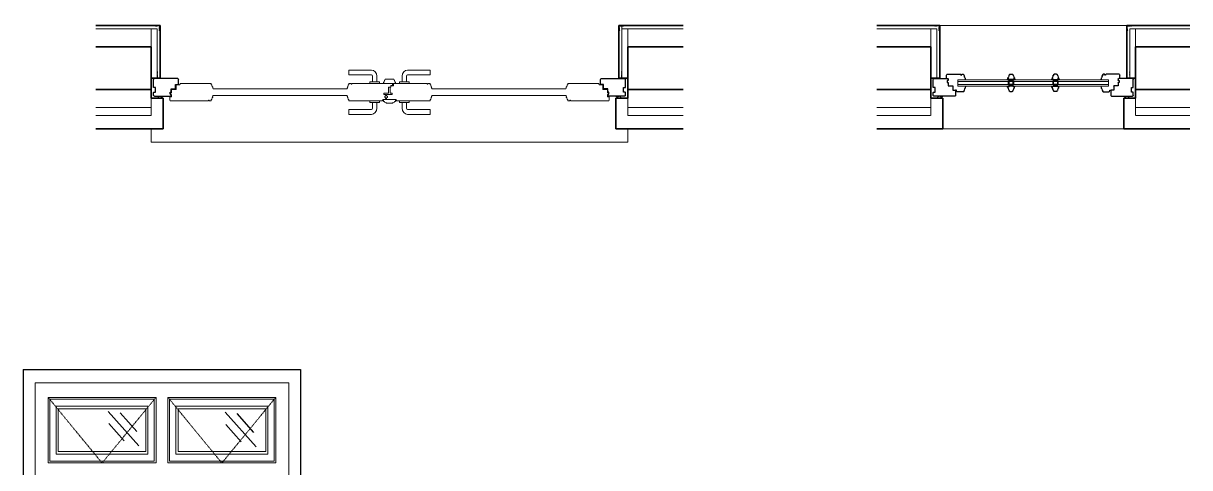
# Model space of a CAD drawing. Header units: inches. Extents: x -6116765 to 6074085, y -988255 to 3489801.
# Drawn here: x -4266284 to -3263490, y -186353 to 195622 of the extents above; entities that cross this region are included whole.
import ezdxf

# ---------------------------------------------------------------- set-up
doc = ezdxf.new("R2010")
doc.units = ezdxf.units.IN
doc.linetypes.add('HIDDEN', pattern=[0.375, 0.25, -0.125])
for name, color, linetype, lineweight in [('0_11mm_Line_Weight', 8, 'Continuous', 9), ('0_18mm_Line_Weight', 1, 'Continuous', 18), ('0_35mm_Line_Weight', 4, 'Continuous', 35), ('Doors', 3, 'Continuous', 20), ('Partition_Framed', 250, 'Continuous', 25), ('Stairs_Steps', 1, 'Continuous', 18), ('Window_Elevations', 1, 'Continuous', 18), ('Window_Frames', 250, 'Continuous', 25), ('Window_Glass', 1, 'Continuous', 18), ('Window_Pivot_Lines', 91, 'Continuous', 9)]:
    doc.layers.add(name, color=color, linetype=linetype, lineweight=lineweight)
for name, color, linetype in [('HATCH', 7, 'Continuous'), ('Structural_Concrete', 250, 'Continuous'), ('Wall', 7, 'Continuous')]:
    doc.layers.add(name, color=color, linetype=linetype)

# ---------------------------------------------------------------- blocks, each defined once
blk = doc.blocks.new('angle_bead')
at = {"layer": 'Partition_Framed', "const_width": 0.4}
blk.add_lwpolyline([(-13.1, -13.7), (-13.1, -12.5), (-12, -12.5), (-12, -11.4), (-10.8, -11.4), (-10.8, -10.2), (-9.6, -10.2), (-9.6, -9), (-8.4, -9), (-8.4, -7.8), (-7.2, -7.8), (-7.2, -6.6), (-6.6, -6.6), (-0.7, -0.7, -0.519968), (0, 1.1, -0.532903), (0.7, -0.7), (6.6, -6.6), (7.2, -6.6), (7.2, -7.8), (8.4, -7.8), (8.4, -9), (9.6, -9), (9.6, -10.2), (10.8, -10.2), (10.8, -11.4), (12, -11.4), (12, -12.5), (13.1, -12.5), (13.1, -13.7)], format="xyb", dxfattribs=at)
blk = doc.blocks.new('plasterstop')
at = {"layer": 'Partition_Framed', "const_width": 0.4}
blk.add_lwpolyline([(-9.6, 25.7), (-10.4, 24.9), (-9.6, 24), (-10.4, 23.2), (-9.6, 22.4), (-10.4, 21.5), (-9.6, 20.7), (-10.4, 19.8), (-9.6, 19), (-10.4, 18.2), (-9.6, 17.3), (-10.4, 16.5), (-9.6, 15.6), (-10.4, 14.8), (-9.6, 14), (-10.4, 13.1), (-9.6, 12.3), (-10.4, 11.4), (-9.6, 10.6), (-10.4, 9.8), (-10, 9.3), (-10, 0), (0, 0), (0, 0.5), (-10, 0.5)], dxfattribs=at)
blk = doc.blocks.new('A$C18D36F85')
at = {"layer": 'HATCH', "color": 8}
for p, q in [((0, 0), (129.5, 129.5)), ((8.9, 53.7), (79.6, 124.4)), ((61.9, 18.7), (126.9, 83.8))]:
    blk.add_line(p, q, dxfattribs=at)
blk = doc.blocks.new('A$C3DA64342')
at = {"layer": 'Doors', "color": 8, "linetype": 'Continuous'}
for p, q in [((11, 122.2), (11, 143.2)), ((29, 122.2), (29, 143.2)), ((34, 166.2), (129, 166.2)), ((34, 148.2), (129, 148.2)), ((129, 148.2), (129, 166.2)), ((40, 122.2), (0, 122.2)), ((0, 122.2), (0, 116.2)), ((40, 116.2), (40, 122.2)), ((0, 44), (0, 50)), ((40, 44), (0, 44)), ((11, 44), (11, 23)), ((29, 44), (29, 23)), ((40, 50), (40, 44)), ((34, 18), (129, 18)), ((34, 0), (129, 0)), ((129, 18), (129, 0))]:
    blk.add_line(p, q, dxfattribs=at)
for centre, radius, start, end in [((34, 143.2), 23, 90, 180), ((34, 143.2), 5, 90, 180), ((34, 23), 23, 180, 270), ((34, 23), 5, 180, 270)]:
    blk.add_arc(centre, radius, start, end, dxfattribs=at)
blk = doc.blocks.new('doors_windows_set')
at = {"layer": '0_11mm_Line_Weight'}
for p, q in [((20277.7, -550.1), (19823.7, -550.1)), ((19823.7, -550.1), (19823.7, -796)), ((20270.5, -556.8), (19830.4, -556.8)), ((19830.4, -556.8), (19830.4, -789.3)), ((20270.5, -556.8), (20270.5, -789.3)), ((20277.7, -550.1), (20277.7, -796)), ((20327.8, -550.1), (20781.7, -550.1)), ((20327.8, -550.1), (20327.8, -796)), ((20334.9, -556.8), (20775, -556.8)), ((20334.9, -556.8), (20334.9, -789.3)), ((20775, -556.8), (20775, -789.3)), ((20781.7, -550.1), (20781.7, -796)), ((20243.8, -583.5), (19857.1, -583.5)), ((19857.1, -583.5), (19857.1, -762.6)), ((20234.6, -592.7), (19866.3, -592.7)), ((19866.3, -592.7), (19866.3, -753.3)), ((20234.6, -592.7), (20234.6, -753.3)), ((20243.8, -583.5), (20243.8, -762.6)), ((20361.6, -583.5), (20748.4, -583.5)), ((20361.6, -583.5), (20361.6, -762.6)), ((20370.9, -592.7), (20739.1, -592.7)), ((20370.9, -592.7), (20370.9, -753.3)), ((20739.1, -592.7), (20739.1, -753.3)), ((20748.4, -583.5), (20748.4, -762.6)), ((20243.8, -762.6), (19857.1, -762.6)), ((20234.6, -753.3), (19866.3, -753.3)), ((20361.6, -762.6), (20748.4, -762.6)), ((20370.9, -753.3), (20739.1, -753.3)), ((20277.7, -796), (19823.7, -796)), ((20270.5, -789.3), (19830.4, -789.3)), ((20327.8, -796), (20781.7, -796)), ((20334.9, -789.3), (20775, -789.3))]:
    blk.add_line(p, q, dxfattribs=at)
at = {"layer": '0_18mm_Line_Weight'}
for p, q in [((16230.3, 830.6), (15977.9, 830.6)), ((16205.3, 763.6), (16205.3, 830.6)), ((16230.3, 646.7), (16230.3, 830.6)), ((16242.8, 843.1), (17029.8, 843.1)), ((17042.3, 830.6), (17294.7, 830.6)), ((17042.3, 646.7), (17042.3, 830.6)), ((17067.3, 763.6), (17067.3, 830.6)), ((18109.1, 830.6), (18367.7, 830.6)), ((18342.7, 763.6), (18342.7, 830.6)), ((18367.7, 646.7), (18367.7, 843.1)), ((20322.7, 830.6), (20581.3, 830.6)), ((20322.7, 646.7), (20322.7, 830.6)), ((20347.7, 763.6), (20347.7, 830.6)), ((16205.3, 570.6), (16205.3, 506.6)), ((17067.3, 570.6), (17067.3, 506.6)), ((18342.7, 570.6), (18342.7, 506.6)), ((20347.7, 570.6), (20347.7, 506.6)), ((15977.9, 536.6), (16204.5, 536.6)), ((17294.7, 536.6), (17068.1, 536.6)), ((18342.7, 536.6), (18109.1, 536.6)), ((20581.3, 536.6), (20347.7, 536.6)), ((15977.9, 506.6), (16204.5, 506.6)), ((17294.7, 506.6), (17068.1, 506.6)), ((18342.7, 506.6), (18109.1, 506.6)), ((20581.3, 506.6), (20347.7, 506.6)), ((16255.3, 456.6), (17017.3, 456.6))]:
    blk.add_line(p, q, dxfattribs=at)
at = {"layer": '0_35mm_Line_Weight'}
for p, q in [((16242.8, 843.1), (15977.9, 843.1)), ((16242.8, 646.7), (16242.8, 843.1)), ((17029.8, 843.1), (17294.7, 843.1)), ((17029.8, 646.7), (17029.8, 843.1)), ((18109.1, 843.1), (18380.2, 843.1)), ((18380.2, 646.7), (18380.2, 843.1)), ((20310.2, 843.1), (20581.3, 843.1)), ((20310.2, 646.7), (20310.2, 843.1)), ((16205.3, 763.6), (15977.9, 763.6)), ((16205.3, 603.6), (16205.3, 763.6)), ((17067.3, 603.6), (17067.3, 763.6)), ((17068.1, 763.6), (17294.7, 763.6)), ((18109.1, 763.6), (18342.7, 763.6)), ((18342.7, 603.6), (18342.7, 763.6)), ((20347.7, 763.6), (20581.3, 763.6)), ((20347.7, 603.6), (20347.7, 763.6)), ((16205.3, 646.7), (16230.3, 646.7)), ((16230.3, 646.7), (16242.8, 646.7)), ((17042.3, 646.7), (17029.8, 646.7)), ((17067.3, 646.7), (17042.3, 646.7)), ((18342.7, 646.7), (18367.7, 646.7)), ((18367.7, 646.7), (18380.2, 646.7)), ((20322.7, 646.7), (20310.2, 646.7)), ((20347.7, 646.7), (20322.7, 646.7)), ((15977.9, 603.6), (16204.5, 603.6)), ((16205.3, 570.6), (16205.3, 603.6)), ((16255.3, 570.6), (16205.3, 570.6)), ((16255.3, 570.6), (16255.3, 456.6)), ((17017.3, 570.6), (17067.3, 570.6)), ((17017.3, 570.6), (17017.3, 456.6)), ((17067.3, 570.6), (17067.3, 603.6)), ((17294.7, 603.6), (17068.1, 603.6)), ((18342.7, 603.6), (18109.1, 603.6)), ((18342.7, 570.6), (18342.7, 603.6)), ((18392.7, 570.6), (18342.7, 570.6)), ((18392.7, 570.6), (18392.7, 456.6)), ((20297.7, 570.6), (20297.7, 456.6)), ((20297.7, 570.6), (20347.7, 570.6)), ((20581.3, 603.6), (20347.7, 603.6)), ((20347.7, 570.6), (20347.7, 603.6)), ((16255.3, 456.6), (15977.9, 456.6)), ((17017.3, 456.6), (17294.7, 456.6)), ((18392.7, 456.6), (18109.1, 456.6)), ((20581.3, 456.6), (20297.7, 456.6))]:
    blk.add_line(p, q, dxfattribs=at)
at = {"layer": 'Doors'}
for p, q in [((18458.1, 620.7), (18447.1, 620.7)), ((18447.1, 620.7), (18447.1, 604.6)), ((18463.3, 620.7), (18458.1, 620.7)), ((18464.7, 624.7), (18463.3, 620.7)), ((18593.1, 626.7), (18467.6, 626.7)), ((18595.1, 622.7), (18595.1, 624.7)), ((18598.8, 615.3), (18597.6, 619.9)), ((18601.1, 609.7), (18601.1, 612.7)), ((19168.2, 612.7), (19168.2, 609.7)), ((19171.7, 620), (19170.5, 615.3)), ((19174.2, 624.7), (19174.2, 622.7)), ((19181.2, 626.7), (19176.2, 626.7)), ((19183.2, 623.7), (19183.2, 624.7)), ((19186.2, 623.7), (19183.2, 623.7)), ((19186.2, 624.7), (19186.2, 623.7)), ((19325.3, 626.7), (19188.2, 626.7)), ((19328.3, 617.9), (19328.3, 623.7)), ((19339, 617.9), (19328.3, 617.9)), ((19332.3, 619.6), (19332.3, 623.7)), ((19339.4, 618.1), (19333.8, 618.1)), ((19335.7, 626.7), (19502.2, 626.7)), ((19339, 612.9), (19339, 617.9)), ((19341.7, 612.9), (19339, 612.9)), ((19339.4, 612.9), (19339.4, 618.1)), ((19349.1, 612.9), (19339.4, 612.9)), ((19341.7, 590), (19341.7, 612.9)), ((19349.1, 593.7), (19349.1, 612.9)), ((19504.2, 624.7), (19504.2, 623.7)), ((19504.2, 623.7), (19507.2, 623.7)), ((19507.2, 623.7), (19507.2, 624.7)), ((19509.2, 626.7), (19514.2, 626.7)), ((19516.2, 624.7), (19516.2, 622.7)), ((19518.7, 620), (19520, 615.3)), ((19522.2, 612.7), (19522.2, 609.7)), ((20089.3, 609.7), (20089.3, 612.7)), ((20091.6, 615.3), (20092.8, 619.9)), ((20095.3, 622.7), (20095.3, 624.7)), ((20097.3, 626.7), (20222.9, 626.7)), ((20225.7, 624.7), (20227.1, 620.7)), ((20227.1, 620.7), (20232.3, 620.7)), ((20232.3, 620.7), (20243.3, 620.7)), ((20243.3, 620.7), (20243.3, 604.6)), ((18421.1, 575.6), (18421.1, 563.6)), ((18426.1, 576.6), (18422.1, 576.6)), ((18427.1, 591.6), (18424.1, 591.6)), ((18424.1, 591.6), (18424.1, 583.6)), ((18424.1, 583.6), (18427.1, 583.6)), ((18446.1, 603.6), (18428.1, 603.6)), ((18428.1, 603.6), (18428.1, 592.6)), ((18428.1, 582.6), (18428.1, 578.6)), ((18597.6, 567.3), (18598.8, 572)), ((18601, 577.8), (18603.2, 581.6)), ((18601.1, 574.6), (18601, 577.8)), ((18603.1, 605.6), (18601.1, 609.7)), ((19166.1, 605.6), (18603.1, 605.6)), ((18603.2, 581.6), (19166.2, 581.6)), ((19168.2, 609.7), (19166.1, 605.6)), ((19166.2, 581.6), (19168.3, 577.7)), ((19168.3, 577.7), (19168.2, 574.6)), ((19170.5, 572), (19171.7, 567.4)), ((19333.6, 590), (19341.7, 590)), ((19333.6, 585.1), (19333.6, 590)), ((19357.2, 585.1), (19333.6, 585.1)), ((19349.1, 591), (19349.1, 593.7)), ((19360.8, 590), (19350.1, 590)), ((19354.2, 575.2), (19354.2, 577.1)), ((19355.7, 579.1), (19357.4, 579.5)), ((19357.4, 572.9), (19355.7, 573.3)), ((19358.2, 580.5), (19358.2, 584.1)), ((19358.2, 567.5), (19358.2, 571.9)), ((19360.8, 589.6), (19360.8, 590)), ((19368.9, 589.6), (19360.8, 589.6)), ((19360.9, 580.5), (19360.9, 585.2)), ((19360.9, 585.2), (19368.9, 585.2)), ((19360.9, 568.5), (19360.9, 571.9)), ((19363.4, 579.1), (19361.6, 579.5)), ((19361.6, 572.9), (19363.4, 573.3)), ((19364.9, 575.2), (19364.9, 577.1)), ((19368.9, 585.2), (19368.9, 589.6)), ((19520, 572), (19518.7, 567.4)), ((19524.2, 581.6), (19522.1, 577.7)), ((19522.1, 577.7), (19522.2, 574.6)), ((19522.2, 609.7), (19524.3, 605.6)), ((20087.3, 581.6), (19524.2, 581.6)), ((19524.3, 605.7), (20087.3, 605.6)), ((20087.3, 605.6), (20089.3, 609.7)), ((20089.4, 577.8), (20087.3, 581.6)), ((20089.3, 574.6), (20089.4, 577.8)), ((20092.8, 567.3), (20091.6, 572)), ((20244.3, 603.6), (20262.3, 603.6)), ((20262.3, 603.6), (20262.3, 592.6)), ((20262.3, 582.6), (20262.3, 578.6)), ((20263.3, 591.6), (20266.3, 591.6)), ((20266.3, 583.6), (20263.3, 583.6)), ((20264.3, 576.6), (20268.3, 576.6)), ((20266.3, 591.6), (20266.3, 583.6)), ((20269.3, 575.6), (20269.3, 563.6)), ((18424.1, 560.6), (18581.1, 560.6)), ((18583.1, 563.6), (18586.1, 563.6)), ((18583.1, 562.6), (18583.1, 563.6)), ((18586.1, 563.6), (18586.1, 562.6)), ((18588.1, 560.6), (18593.1, 560.6)), ((18595.1, 562.6), (18595.1, 564.6)), ((19174.2, 564.6), (19174.2, 562.6)), ((19176.2, 560.6), (19313.7, 560.6)), ((19316.4, 562.4), (19318.2, 566.5)), ((19318.2, 566.5), (19357.2, 566.5)), ((19320.2, 560.5), (19320.2, 566.5)), ((19320.2, 566.5), (19370.2, 566.5)), ((19323.2, 558.5), (19322.2, 558.5)), ((19323.2, 558.3), (19323.2, 558.5)), ((19330.7, 554.7), (19324.8, 556.4)), ((19358.2, 552.5), (19332.2, 552.5)), ((19365.7, 556.4), (19359.7, 554.7)), ((19372.2, 566.5), (19362.9, 566.5)), ((19367.3, 558.5), (19367.3, 558.3)), ((19368.2, 558.5), (19367.3, 558.5)), ((19370.2, 566.5), (19370.2, 560.5)), ((19374, 562.4), (19372.2, 566.5)), ((19514.2, 560.6), (19376.8, 560.6)), ((19516.2, 564.6), (19516.2, 562.6)), ((20095.3, 562.6), (20095.3, 564.6)), ((20102.3, 560.6), (20097.3, 560.6)), ((20104.3, 563.6), (20104.3, 562.6)), ((20107.3, 563.6), (20104.3, 563.6)), ((20107.3, 562.6), (20107.3, 563.6)), ((20266.3, 560.6), (20109.3, 560.6))]:
    blk.add_line(p, q, dxfattribs=at)
blk.add_lwpolyline([(19322.9, 633.4), (19323.9, 637.6, -0.315402), (19325, 638.8), (19325.9, 639), (19326, 640.1, -0.379755), (19329, 642.7), (19361.5, 642.7, -0.379755), (19364.4, 640.1), (19364.6, 639), (19365.4, 638.8, -0.315402), (19366.6, 637.6), (19367.5, 633.4, 0.276937), (19369.5, 631), (19370.2, 630.7), (19370.2, 626.7), (19320.2, 626.7), (19320.2, 630.7), (19321, 631, 0.276937)], format="xyb", close=True, dxfattribs=at)
for centre, radius, start, end in [((18467.6, 623.7), 3, 90, 160.2533), ((18593.1, 624.7), 1.98, 0, 90.5752), ((18593.7, 618.9), 4.01, 15, 70.0054), ((18603.5, 617), 5, 199.928, 240.8622), ((19166.5, 616.4), 4.08, 294.2098, 345), ((19175.6, 618.9), 4, 109.9648, 165.0298), ((19176.2, 624.7), 2, 90, 180), ((19181.2, 624.7), 2, 0, 90), ((19188.2, 624.7), 2, 90, 180), ((19325.3, 623.7), 3, 0, 90), ((19335.3, 623.7), 3, 82.3067, 180), ((19333.8, 619.6), 1.5, 180, 270), ((19502.2, 624.7), 2, 360, 90), ((19509.2, 624.7), 2, 90, 180), ((19514.2, 624.7), 2, 0, 90), ((19514.8, 618.9), 4, 14.9702, 70.0352), ((19523.9, 616.4), 4.08, 195, 245.7902), ((20086.9, 617), 5, 299.1378, 340.072), ((20096.7, 618.9), 4.01, 109.9946, 165), ((20097.3, 624.7), 1.98, 89.4248, 180), ((20222.9, 623.7), 3, 19.7467, 90), ((18422.1, 575.6), 1, 90, 180), ((18426.1, 578.6), 2, 270, 0), ((18427.1, 592.6), 1, 270, 0), ((18427.1, 582.6), 1, 360, 90), ((18446.1, 604.6), 1, 270, 0), ((18603.5, 570.3), 5, 119.1378, 160.072), ((19165.8, 570.3), 5, 19.928, 60.8622), ((19350.1, 591), 1, 180, 270), ((19356.2, 577.1), 2, 104.0362, 180), ((19356.2, 575.2), 2, 180, 255.9638), ((19357.2, 584.1), 1, 0, 90), ((19357.2, 580.5), 1, 284.0362, 360), ((19357.2, 571.9), 1, 360, 75.9638), ((19361.9, 580.5), 1, 180, 255.9638), ((19361.9, 571.9), 1, 104.0362, 180), ((19362.9, 568.5), 2, 180, 270), ((19362.9, 577.1), 2, 360, 75.9638), ((19362.9, 575.2), 2, 284.0362, 0), ((19524.7, 570.3), 5, 119.1378, 160.072), ((20086.9, 570.3), 5, 19.928, 60.8622), ((20244.3, 604.6), 1, 180, 270), ((20263.3, 592.6), 1, 180, 270), ((20263.3, 582.6), 1, 90, 180), ((20264.3, 578.6), 2, 180, 270), ((20268.3, 575.6), 1, 360, 90), ((18424.1, 563.6), 3, 180, 270), ((18581.1, 562.6), 2, 270, 0), ((18588.1, 562.6), 2, 180, 270), ((18593.1, 562.6), 2, 270, 360), ((18593.7, 568.4), 4.01, 289.9946, 345), ((19175.6, 568.4), 4.01, 195, 250.0054), ((19176.2, 562.6), 2, 180, 270), ((19313.7, 563.6), 3, 270, 336.3547), ((19322.2, 560.5), 2, 180, 270), ((19325.2, 558.3), 2, 180, 258.6679), ((19329.4, 552.1), 2.84, 8.3246, 63.9129), ((19357.2, 567.5), 1, 270, 360), ((19361, 552.1), 2.84, 116.0871, 171.6754), ((19365.3, 558.3), 2, 281.3321, 0), ((19368.2, 560.5), 2, 270, 0), ((19376.8, 563.6), 3, 203.6453, 270), ((19514.2, 562.6), 2, 270, 360), ((19514.8, 568.4), 4.01, 289.9946, 345), ((20096.7, 568.4), 4.01, 195, 250.0054), ((20097.3, 562.6), 2, 180, 270), ((20102.3, 562.6), 2, 270, 360), ((20109.3, 562.6), 2, 180, 270), ((20266.3, 563.6), 3, 270, 0)]:
    blk.add_arc(centre, radius, start, end, dxfattribs=at)
at = {"layer": 'Stairs_Steps'}
blk.add_lwpolyline([(20348.5, 456.6), (20348.5, 405.8), (18341.9, 405.8), (18341.9, 456.6)], dxfattribs=at)
at = {"layer": 'Structural_Concrete', "color": 2, "linetype": 'HIDDEN', "ltscale": 10}
for p, q in [((20886.1, -445.7), (19719.3, -445.7)), ((19719.3, -445.7), (19719.3, -2169.4)), ((20886.1, -445.7), (20886.1, -2169.4))]:
    blk.add_line(p, q, dxfattribs=at)
at = {"layer": 'Window_Elevations', "color": 2}
for p, q in [((19769.3, -495.7), (19769.3, -1981.6)), ((19769.3, -495.7), (20836.1, -495.7)), ((20836.1, -495.7), (19769.3, -495.7)), ((20836.1, -495.7), (20836.1, -1981.6))]:
    blk.add_line(p, q, dxfattribs=at)
at = {"layer": 'Window_Frames'}
for p, q in [((16271.7, 645.9), (16271.7, 658)), ((16274.7, 660.9), (16329.9, 660.9)), ((16331.9, 658.7), (16331.9, 657.7)), ((16331.9, 657.7), (16334.9, 657.7)), ((16334.9, 657.7), (16334.9, 658.7)), ((16336.9, 660.9), (16341.9, 660.9)), ((16343.9, 658.6), (16343.9, 656.6)), ((16536.2, 659.6), (16536.2, 657.7)), ((16538.2, 661.6), (16548.2, 661.6)), ((16550.2, 659.6), (16550.2, 657.7)), ((16722.4, 659.6), (16722.4, 657.7)), ((16734.4, 661.6), (16724.4, 661.6)), ((16736.4, 659.6), (16736.4, 657.7)), ((16928.7, 658.6), (16928.7, 656.6)), ((16935.7, 660.9), (16930.7, 660.9)), ((16937.7, 657.7), (16937.7, 658.7)), ((16940.7, 657.7), (16937.7, 657.7)), ((16940.7, 658.7), (16940.7, 657.7)), ((16997.9, 660.9), (16942.7, 660.9)), ((17000.9, 645.9), (17000.9, 658)), ((16215.3, 611.6), (16215.3, 641.7)), ((16218.3, 644.7), (16272.7, 644.7)), ((16272.2, 645.1), (16272.7, 645.1)), ((16272.7, 644.7), (16276.7, 644.7)), ((16274.7, 637.7), (16274.7, 629.7)), ((16277.7, 637.7), (16274.7, 637.7)), ((16274.7, 629.7), (16277.7, 629.7)), ((16278.7, 642.7), (16278.7, 638.7)), ((16278.7, 628.7), (16278.7, 617.6)), ((16278.7, 617.6), (16296.7, 617.6)), ((16297.7, 616.6), (16297.7, 600.6)), ((16346.4, 653.9), (16347.6, 649.3)), ((16352.3, 616.6), (16349.7, 611.6)), ((16349.9, 646.6), (16349.8, 643.5)), ((16349.8, 643.5), (16351.9, 639.6)), ((16529.2, 644.6), (16527.2, 640.7)), ((16529.2, 612.7), (16527.2, 616.6)), ((16529.2, 644.6), (16529.2, 647.6)), ((16533.2, 643.6), (16529.2, 644.6)), ((16533.2, 613.7), (16529.2, 612.7)), ((16529.2, 612.7), (16529.2, 609.7)), ((16533.3, 655.1), (16531.7, 650.1)), ((16533.2, 640.6), (16533.2, 643.6)), ((16553.2, 640.6), (16533.2, 640.6)), ((16553.2, 616.7), (16533.2, 616.7)), ((16533.2, 616.7), (16533.2, 613.7)), ((16553, 655.1), (16554.7, 650.1)), ((16557.2, 644.6), (16553.2, 643.6)), ((16553.2, 643.6), (16553.2, 640.6)), ((16553.2, 613.7), (16553.2, 616.7)), ((16557.2, 612.7), (16553.2, 613.7)), ((16557.1, 644.6), (16559.2, 640.7)), ((16557.1, 612.7), (16559.2, 616.6)), ((16557.2, 647.6), (16557.2, 644.6)), ((16557.2, 609.7), (16557.2, 612.7)), ((16715.5, 644.6), (16713.4, 640.7)), ((16715.5, 612.7), (16713.4, 616.6)), ((16715.4, 647.6), (16715.4, 644.6)), ((16715.4, 644.6), (16719.4, 643.6)), ((16715.4, 612.7), (16719.4, 613.7)), ((16715.4, 609.7), (16715.4, 612.7)), ((16719.6, 655.1), (16717.9, 650.1)), ((16719.4, 643.6), (16719.4, 640.6)), ((16719.4, 640.6), (16739.4, 640.6)), ((16719.4, 616.7), (16739.4, 616.7)), ((16719.4, 613.7), (16719.4, 616.7)), ((16739.3, 655.1), (16740.9, 650.1)), ((16739.4, 643.6), (16743.4, 644.6)), ((16739.4, 640.6), (16739.4, 643.6)), ((16739.4, 616.7), (16739.4, 613.7)), ((16739.4, 613.7), (16743.4, 612.7)), ((16743.4, 644.6), (16743.4, 647.6)), ((16743.4, 644.6), (16745.4, 640.7)), ((16743.4, 612.7), (16745.4, 616.6)), ((16743.4, 612.7), (16743.4, 609.7)), ((16920.3, 616.6), (16922.9, 611.6)), ((16922.8, 643.5), (16920.7, 639.6)), ((16922.7, 646.6), (16922.8, 643.5)), ((16926.2, 653.9), (16925, 649.3)), ((16974.9, 616.6), (16974.9, 600.6)), ((16993.9, 617.6), (16975.9, 617.6)), ((16993.9, 642.7), (16993.9, 638.7)), ((16993.9, 628.7), (16993.9, 617.6)), ((16994.9, 637.7), (16997.9, 637.7)), ((16997.9, 629.7), (16994.9, 629.7)), ((16999.9, 644.7), (16995.9, 644.7)), ((16997.9, 637.7), (16997.9, 629.7)), ((17000.4, 645.1), (16999.9, 645.1)), ((17054.3, 644.7), (16999.9, 644.7)), ((17057.3, 611.6), (17057.3, 641.7)), ((18352.7, 611.6), (18352.7, 641.7)), ((18454.1, 644.7), (18355.7, 644.7)), ((18445.1, 622.7), (18456.1, 622.7)), ((18445.1, 606.6), (18445.1, 622.7)), ((18457.1, 623.7), (18457.1, 641.7)), ((20233.3, 623.7), (20233.3, 641.7)), ((20245.3, 622.7), (20234.3, 622.7)), ((20236.3, 644.7), (20334.7, 644.7)), ((20245.3, 606.6), (20245.3, 622.7)), ((20337.7, 611.6), (20337.7, 641.7)), ((16216.3, 610.6), (16215.3, 611.6)), ((16215.3, 592.6), (16216.3, 593.6)), ((16215.3, 581.6), (16215.3, 592.6)), ((16223.3, 610.6), (16216.3, 610.6)), ((16216.3, 593.6), (16223.3, 593.6)), ((16306.7, 578.6), (16218.3, 578.6)), ((16223.3, 593.6), (16223.3, 610.6)), ((16297.7, 600.6), (16308.7, 600.6)), ((16313.9, 600.6), (16308.7, 600.6)), ((16309.7, 599.6), (16309.7, 581.6)), ((16315.3, 596.6), (16313.9, 600.6)), ((16341.6, 594.6), (16318.1, 594.6)), ((16343.7, 598.6), (16343.7, 596.6)), ((16347.4, 605.9), (16346.2, 601.3)), ((16349.7, 611.6), (16349.7, 608.6)), ((16533.3, 602.2), (16531.7, 607.2)), ((16536.2, 597.7), (16536.2, 599.6)), ((16538.2, 595.7), (16548.2, 595.7)), ((16550.2, 597.7), (16550.2, 599.6)), ((16553, 602.2), (16554.7, 607.2)), ((16719.6, 602.2), (16717.9, 607.2)), ((16722.4, 597.7), (16722.4, 599.6)), ((16734.4, 595.7), (16724.4, 595.7)), ((16736.4, 597.7), (16736.4, 599.6)), ((16739.3, 602.2), (16740.9, 607.2)), ((16922.9, 611.6), (16922.9, 608.6)), ((16925.2, 605.9), (16926.4, 601.3)), ((16928.9, 598.6), (16928.9, 596.6)), ((16931, 594.6), (16954.5, 594.6)), ((16957.3, 596.6), (16958.7, 600.6)), ((16958.7, 600.6), (16963.9, 600.6)), ((16962.9, 599.6), (16962.9, 581.6)), ((16974.9, 600.6), (16963.9, 600.6)), ((16965.9, 578.6), (17054.3, 578.6)), ((17049.3, 610.6), (17056.3, 610.6)), ((17049.3, 593.6), (17049.3, 610.6)), ((17056.3, 593.6), (17049.3, 593.6)), ((17056.3, 610.6), (17057.3, 611.6)), ((17057.3, 592.6), (17056.3, 593.6)), ((17057.3, 581.6), (17057.3, 592.6)), ((18353.7, 610.6), (18352.7, 611.6)), ((18352.7, 592.6), (18353.7, 593.6)), ((18352.7, 581.6), (18352.7, 592.6)), ((18360.7, 610.6), (18353.7, 610.6)), ((18353.7, 593.6), (18360.7, 593.6)), ((18355.7, 578.6), (18424.1, 578.6)), ((18360.7, 593.6), (18360.7, 610.6)), ((18422.1, 593.6), (18425.1, 593.6)), ((18422.1, 585.6), (18422.1, 593.6)), ((18425.1, 585.6), (18422.1, 585.6)), ((18426.1, 605.6), (18444.1, 605.6)), ((18426.1, 594.6), (18426.1, 605.6)), ((18426.1, 580.6), (18426.1, 584.6)), ((20264.3, 605.6), (20246.3, 605.6)), ((20264.3, 594.6), (20264.3, 605.6)), ((20264.3, 580.6), (20264.3, 584.6)), ((20268.3, 593.6), (20265.3, 593.6)), ((20265.3, 585.6), (20268.3, 585.6)), ((20334.7, 578.6), (20266.3, 578.6)), ((20268.3, 585.6), (20268.3, 593.6)), ((20329.7, 610.6), (20336.7, 610.6)), ((20329.7, 593.6), (20329.7, 610.6)), ((20336.7, 593.6), (20329.7, 593.6)), ((20336.7, 610.6), (20337.7, 611.6)), ((20337.7, 592.6), (20336.7, 593.6)), ((20337.7, 581.6), (20337.7, 592.6))]:
    blk.add_line(p, q, dxfattribs=at)
for points in [[(16552.9, 635.7), (16552.9, 621.6), (16532.9, 621.6), (16532.9, 635.7)], [(16552.9, 621.6), (16552.9, 635.7), (16532.9, 635.7), (16532.9, 621.6)], [(16552.4, 635.2), (16552.4, 622.1), (16533.4, 622.1), (16533.4, 635.2)], [(16552.4, 622.1), (16552.4, 635.2), (16533.4, 635.2), (16533.4, 622.1)], [(16719.7, 635.7), (16719.7, 621.6), (16739.7, 621.6), (16739.7, 635.7)], [(16719.7, 621.6), (16719.7, 635.7), (16739.7, 635.7), (16739.7, 621.6)], [(16720.2, 635.2), (16720.2, 622.1), (16739.2, 622.1), (16739.2, 635.2)], [(16720.2, 622.1), (16720.2, 635.2), (16739.2, 635.2), (16739.2, 622.1)]]:
    blk.add_lwpolyline(points, close=True, dxfattribs=at)
at = {"layer": 'Window_Frames', "const_width": 2}
for points in [[(16542.9, 635.7), (16542.9, 636.7)], [(16542.9, 635.7), (16542.9, 636.7)], [(16542.9, 621.6), (16542.9, 620.6)], [(16542.9, 621.6), (16542.9, 620.6)], [(16729.7, 635.7), (16729.7, 636.7)], [(16729.7, 635.7), (16729.7, 636.7)], [(16729.7, 621.6), (16729.7, 620.6)], [(16729.7, 621.6), (16729.7, 620.6)]]:
    blk.add_lwpolyline(points, dxfattribs=at)
at = {"layer": 'Window_Frames'}
for centre, radius, start, end in [((16274.7, 657.9), 3, 89.7527, 179.7527), ((16329.5, 658.5), 2.46, 4.1893, 79.1471), ((16337.4, 658.5), 2.53, 101.6545, 174.8624), ((16341.4, 658.4), 2.58, 4.9937, 77.0396), ((16342.5, 652.9), 4, 14.7229, 69.7879), ((16537.1, 653.8), 4, 103.0902, 159.7794), ((16538.2, 659.6), 2, 90, 180), ((16548.2, 659.6), 2, 0, 90), ((16549.3, 653.8), 4, 20.2206, 76.9098), ((16723.3, 653.8), 4, 103.0902, 159.7794), ((16724.4, 659.6), 2, 90, 180), ((16734.4, 659.6), 2, 0, 90), ((16735.5, 653.8), 4, 20.2206, 76.9098), ((16930.1, 652.9), 4, 110.2121, 165.2771), ((16931.3, 658.4), 2.58, 102.9604, 175.0063), ((16935.2, 658.5), 2.53, 5.1376, 78.3455), ((16943.1, 658.5), 2.46, 100.8529, 175.8107), ((16997.9, 657.9), 3, 0.2473, 90.2473), ((16218.3, 641.7), 3, 90, 180), ((16272.4, 645.8), 0.772, 172.5102, 287.4174), ((16276.7, 642.7), 2, 0, 90), ((16277.7, 638.7), 1, 270, 0), ((16277.7, 628.7), 1, 0, 90), ((16296.7, 616.6), 1, 0, 90), ((16352.3, 651), 5, 199.6807, 240.6149), ((16527.1, 652.2), 5, 293.8874, 334.8216), ((16559.2, 652.2), 5, 205.1784, 246.1126), ((16713.4, 652.2), 5, 293.8874, 334.8216), ((16745.5, 652.2), 5, 205.1784, 246.1126), ((16920.3, 651), 5, 299.3851, 340.3193), ((16975.9, 616.6), 1, 90, 180), ((16995.9, 642.7), 2, 90, 180), ((16994.9, 638.7), 1, 180, 270), ((16994.9, 628.7), 1, 90, 180), ((17000.2, 645.8), 0.772, 252.5826, 7.4898), ((17054.3, 641.7), 3, 0, 90), ((18355.7, 641.7), 3, 90, 180), ((18454.1, 641.7), 3, 0, 90), ((18456.1, 623.7), 1, 270, 0), ((20236.3, 641.7), 3, 90, 180), ((20234.3, 623.7), 1, 180, 270), ((20334.7, 641.7), 3, 0, 90), ((16218.3, 581.6), 3, 180, 270), ((16239.3, 574.6), 4, 90, 270), ((16243.3, 574.6), 4, 270, 90), ((16255.3, 574.6), 4, 90, 270), ((16306.7, 581.6), 3, 270, 0), ((16308.7, 599.6), 1, 0, 90), ((16318.2, 597.6), 3.02, 199.339, 269.3726), ((16341.7, 596.6), 2, 269.7527, 359.7527), ((16342.3, 602.4), 4, 289.7175, 344.7825), ((16352.1, 604.2), 5, 118.8905, 159.8247), ((16527.1, 605.1), 5, 25.1784, 66.1126), ((16537.1, 603.5), 4, 200.2206, 256.9098), ((16538.2, 597.7), 2, 180, 270), ((16548.2, 597.7), 2, 270, 0), ((16549.3, 603.5), 4, 283.0902, 339.7794), ((16559.2, 605.1), 5, 113.8874, 154.8216), ((16713.4, 605.1), 5, 25.1784, 66.1126), ((16723.3, 603.5), 4, 200.2206, 256.9098), ((16724.4, 597.7), 2, 180, 270), ((16734.4, 597.7), 2, 270, 0), ((16735.5, 603.5), 4, 283.0902, 339.7794), ((16745.5, 605.1), 5, 113.8874, 154.8216), ((16920.5, 604.2), 5, 20.1753, 61.1095), ((16930.3, 602.4), 4, 195.2175, 250.2825), ((16930.9, 596.6), 2, 180.2473, 270.2473), ((16954.4, 597.6), 3.02, 270.6274, 340.661), ((16963.9, 599.6), 1, 90, 180), ((16965.9, 581.6), 3, 180, 270), ((17017.3, 574.6), 4, 270, 90), ((17029.3, 574.6), 4, 90, 270), ((17033.3, 574.6), 4, 270, 90), ((17054.3, 581.6), 3, 270, 0), ((18355.7, 581.6), 3, 180, 270), ((18376.7, 574.6), 4, 90, 270), ((18380.7, 574.6), 4, 270, 90), ((18392.7, 574.6), 4, 90, 270), ((18424.1, 580.6), 2, 270, 0), ((18425.1, 594.6), 1, 270, 0), ((18425.1, 584.6), 1, 360, 90), ((18444.1, 606.6), 1, 270, 0), ((20246.3, 606.6), 1, 180, 270), ((20265.3, 594.6), 1, 180, 270), ((20265.3, 584.6), 1, 90, 180), ((20266.3, 580.6), 2, 180, 270), ((20297.7, 574.6), 4, 270, 90), ((20309.7, 574.6), 4, 90, 270), ((20313.7, 574.6), 4, 270, 90), ((20334.7, 581.6), 3, 270, 0)]:
    blk.add_arc(centre, radius, start, end, dxfattribs=at)
at = {"layer": 'Window_Glass'}
for p, q in [((16318.9, 639.6), (16318.8, 616.6)), ((16953.8, 622.6), (16318.8, 622.6)), ((16953.8, 616.6), (16318.8, 616.6)), ((16318.9, 639.6), (16953.7, 639.6)), ((16318.9, 633.6), (16953.7, 633.6)), ((16953.7, 639.6), (16953.8, 616.6))]:
    blk.add_line(p, q, dxfattribs=at)
at = {"layer": 'Window_Pivot_Lines', "color": 9, "linetype": 'HIDDEN', "ltscale": 10}
for p, q in [((19823.7, -550.1), (20050.7, -796)), ((20050.7, -796), (20277.7, -550.1)), ((20554.7, -796), (20327.8, -550.1)), ((20781.7, -550.1), (20554.7, -796))]:
    blk.add_line(p, q, dxfattribs=at)
at = {"xscale": -1}
for p, rotation in [((16241.6, 841.9), 314.9999999995578), ((18379, 841.9), 314.9999999997052)]:
    blk.add_blockref('angle_bead', p, dxfattribs=dict(at, rotation=rotation))
for p, rotation in [((17031, 841.9), 45.00000000044217), ((20311.5, 841.9), 45.00000000029478)]:
    blk.add_blockref('angle_bead', p, dxfattribs=dict(rotation=rotation))
for p in [(16242.8, 646.7), (18380.2, 646.7)]:
    blk.add_blockref('plasterstop', p)
for p in [(17029.8, 646.7), (20310.2, 646.7)]:
    blk.add_blockref('plasterstop', p, dxfattribs=at)
at = {"layer": '0_11mm_Line_Weight', "xscale": -1}
blk.add_blockref('A$C3DA64342', (19303, 510.5), dxfattribs=at)
at = {"layer": '0_11mm_Line_Weight'}
for name, p in [('A$C3DA64342', (19387.5, 510.5)), ('A$C18D36F85', (19906.9, -735.1)), ('A$C18D36F85', (20399.5, -732.1))]:
    blk.add_blockref(name, p, dxfattribs=at)

msp = doc.modelspace()

# ---------------------------------------------------------------- block references
at = {"layer": 'Wall', "xscale": -204.3088964924482, "yscale": 229.3845259082618, "zscale": 204.3088964924482}
msp.add_blockref('doors_windows_set', (936.069, 266.519), dxfattribs=at)

doc.saveas('drawing.dxf')
